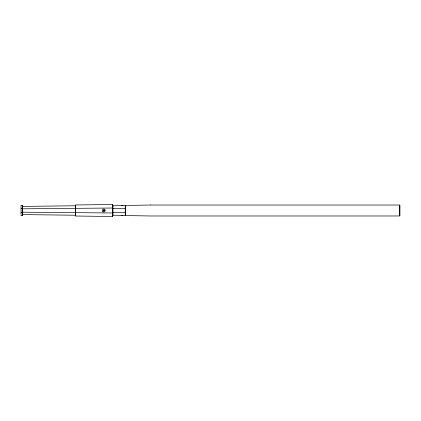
<?xml version="1.0" encoding="UTF-8"?>
<svg xmlns="http://www.w3.org/2000/svg" width="421" height="421" viewBox="0 0 421 421"><rect width="100%" height="100%" fill="white"/><g stroke="black" fill="none" stroke-linecap="round" stroke-linejoin="round"><path stroke-width="0.63" d="M112.617 216.499L112.975 215.168L112.975 205.832L112.617 204.501L75.675 204.98L75.359 205.764L75.359 215.236L75.675 216.02L112.617 216.499L112.617 204.501M22.313 215.71L22.629 214.589L22.629 206.411L22.313 205.29L21.05 205.29L21.05 215.71L22.313 215.71L22.313 205.29M103.566 210.132C102.766 211.931 105.229 209.705 103.308 210.274C103.65 211.8 104.24 209.826 103.829 210.132M112.975 205.832L125.248 205.448L125.248 215.552L112.975 215.168M125.248 208.406L112.975 208.569L112.617 208.016L22.629 208.805L22.313 208.342L21.05 208.342M22.629 206.411L75.359 205.764M121.537 205.29L122.643 205.29M121.38 205.448L122.8 205.448M103.566 210.868L103.829 210.868M21.05 212.658L22.313 212.658L22.629 212.195L112.617 212.984L112.975 212.431L125.248 212.594M121.38 215.552L122.8 215.552M121.537 215.71L122.643 215.71M22.629 214.589L75.359 215.236M399.95 205.332L399.95 215.668M104.092 209.79L104.092 211.21M75.675 204.98L75.675 216.02M150.586 205.022L125.326 205.448L125.326 215.552L150.586 215.978L399.634 215.978L399.634 205.022L150.586 205.022M102.977 211.779A1.473 1.473 0 0 0 105.192 210.5A1.473 1.473 0 0 0 102.977 209.221A1.473 1.473 0 0 0 102.977 211.779"/></g></svg>
